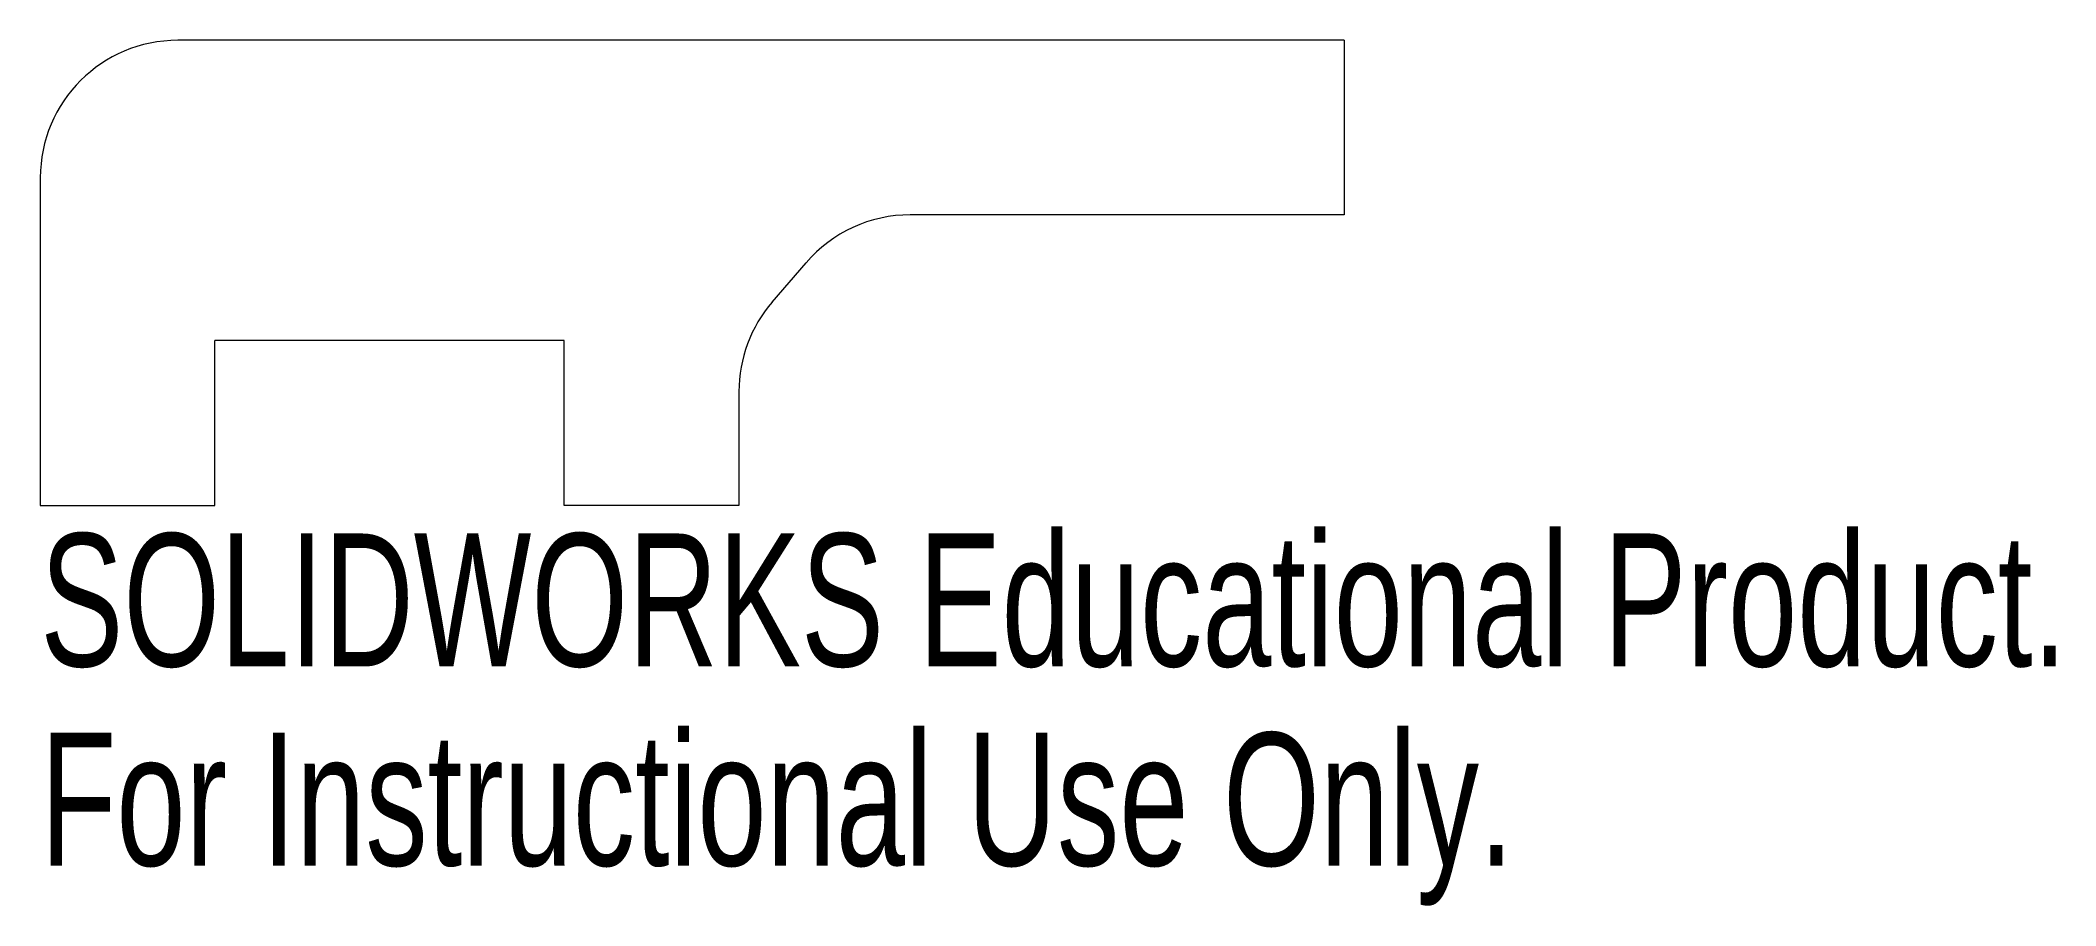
# Model space of a CAD drawing. Header units: millimetres. Extents: x 637.3 to 710.6, y 26.1 to 57.5.
import ezdxf

# ---------------------------------------------------------------- set-up
doc = ezdxf.new("R2010")
doc.units = ezdxf.units.MM
doc.styles.add('SLDTEXTSTYLE0', font='TXT', dxfattribs={"width": 0.7})

msp = doc.modelspace()

# ---------------------------------------------------------------- linework, layer by layer
at = {"color": 7, "linetype": 'Continuous', "lineweight": 15}
for p, q in [((684.69, 57.544), (642.29, 57.544)), ((684.69, 57.544), (684.69, 51.194)), ((637.29, 52.544), (637.29, 40.623)), ((684.69, 51.194), (668.919, 51.194)), ((663.898, 48.023), (665.127, 49.453)), ((643.64, 40.623), (643.64, 46.617)), ((656.34, 46.617), (643.64, 46.617)), ((656.34, 40.623), (656.34, 46.617)), ((662.69, 44.764), (662.69, 40.623)), ((637.29, 40.623), (643.64, 40.623)), ((662.69, 40.623), (656.34, 40.623))]:
    msp.add_line(p, q, dxfattribs=at)
for centre, start, end in [((642.29, 52.544), 90, 180), ((668.919, 46.194), 90, 139.32298), ((667.69, 44.764), 139.32298, 180)]:
    msp.add_arc(centre, 5, start, end, dxfattribs=at)

# ---------------------------------------------------------------- texts
at = {"color": 7, "linetype": 'Continuous', "char_height": 4.83362, "attachment_point": 1, "style": 'SLDTEXTSTYLE0'}
for s, insert in [('SOLIDWORKS Educational Product.', (637.29, 39.603)), ('For Instructional Use Only.', (637.29, 32.353))]:
    msp.add_mtext(s, dxfattribs=dict(at, insert=insert))

doc.saveas('drawing.dxf')
